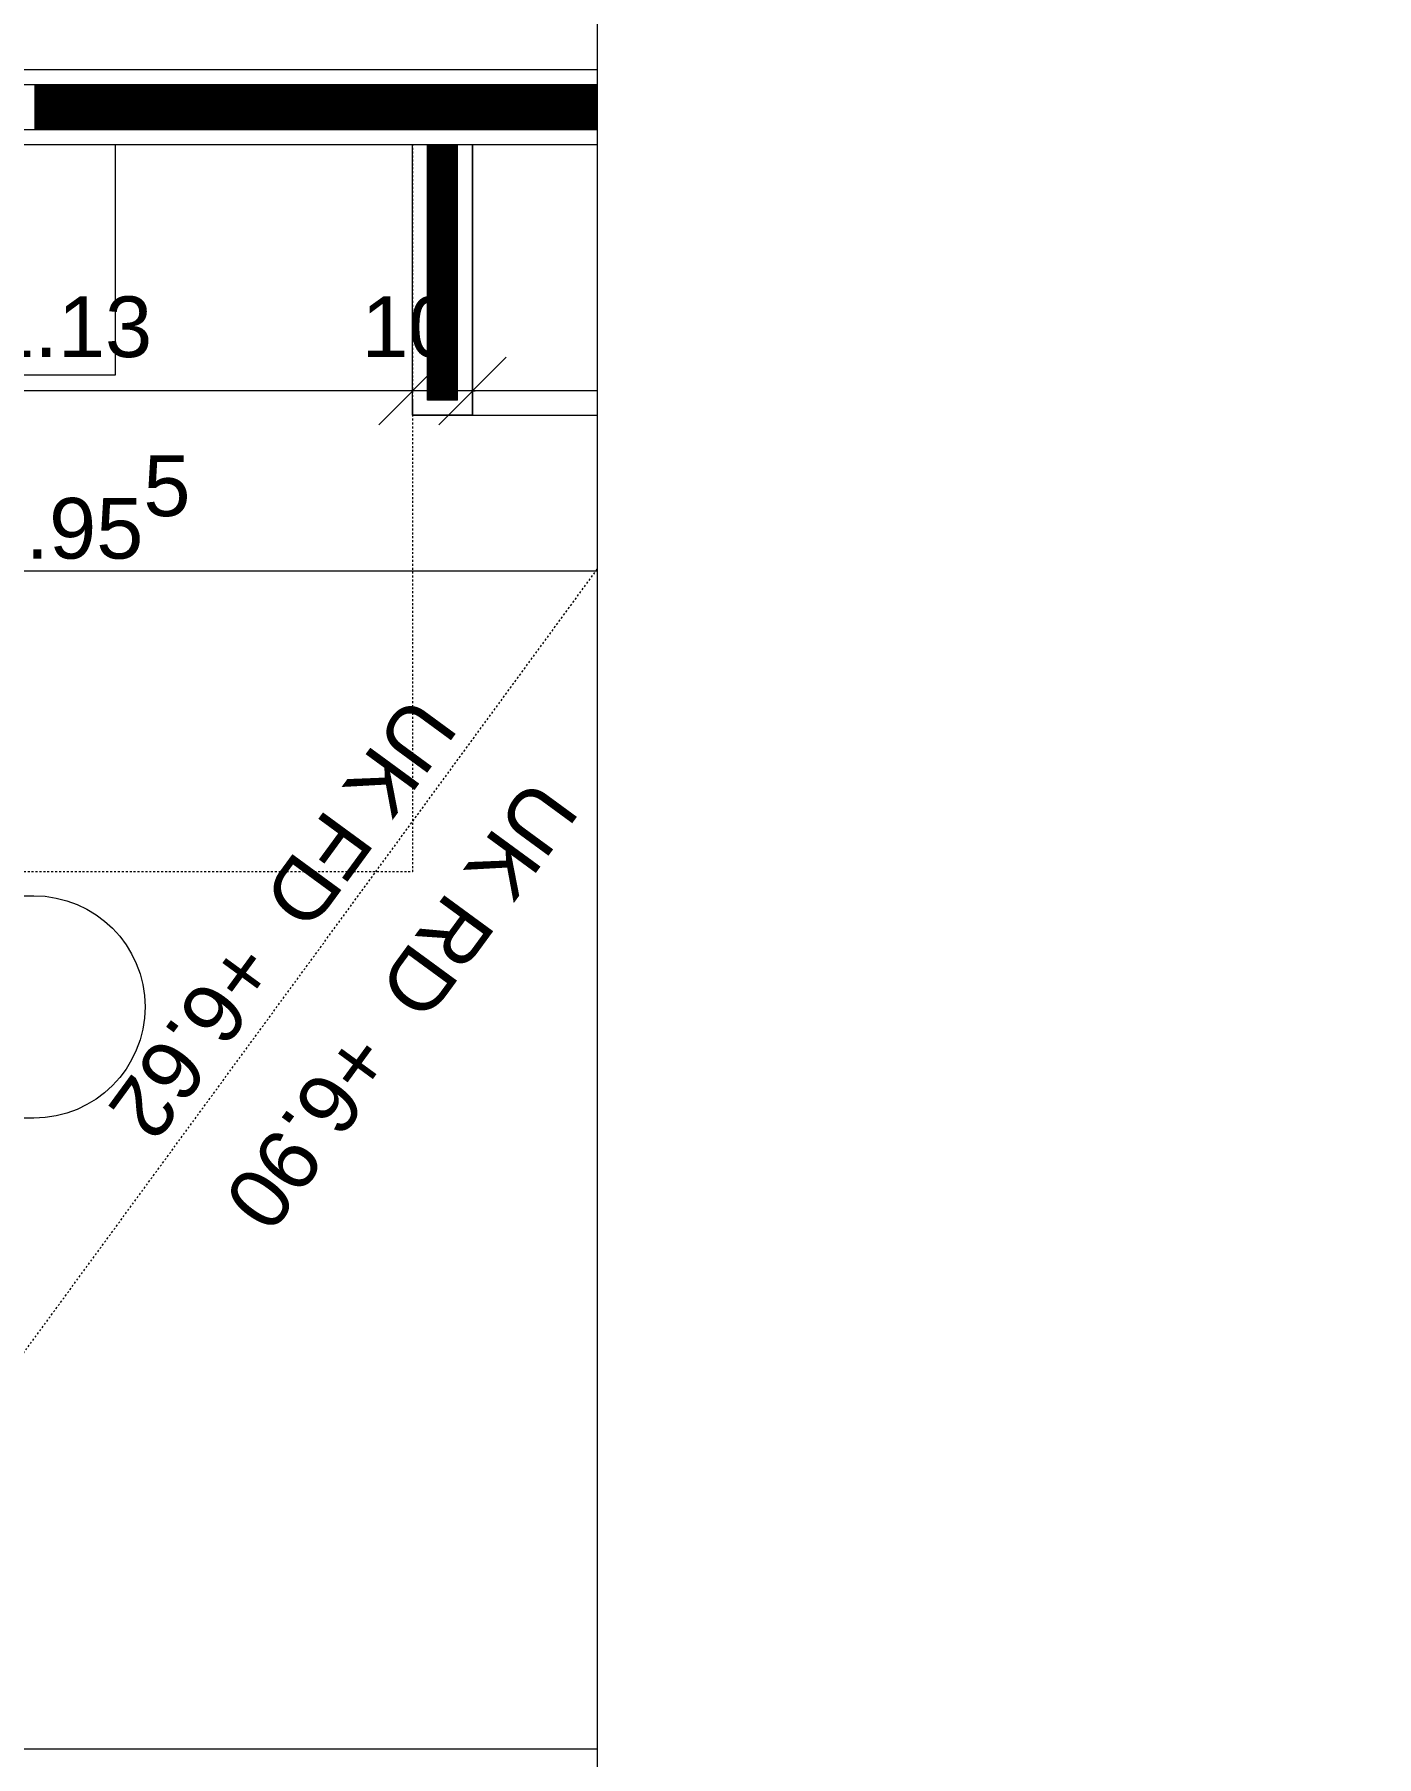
# Model space of a CAD drawing. Header units: metres. Extents: x -63 to 297, y -105 to 408.
# Drawn here: x 228.2 to 296.6, y 142.4 to 230.2 of the extents above; entities that cross this region are included whole.
import ezdxf

# ---------------------------------------------------------------- set-up
doc = ezdxf.new("R2010")
doc.units = ezdxf.units.M
doc.header["$LTSCALE"] = 0.00508
doc.header["$PDMODE"] = 1
doc.linetypes.add('gestrichelt-klein', pattern=[0.19685, 0.068898, -0.127953])
doc.linetypes.add('Ohne Titel-12', pattern=[1.041641, 0.625, -0.208282, 0.069427, -0.138931])
for name, color, linetype, lineweight in [('251_Sanitaerapparate', 7, 'Continuous', 5), ('271_Gipserarbeiten-allgemein', 7, 'Continuous', 18), ('273.1_Wandschraenke', 7, 'Continuous', 9), ('Linien-0.03', 7, 'Continuous', 5), ('Linien-0.10', 7, 'Continuous', 9), ('Linien-gestrichelt', 7, 'gestrichelt-klein', 5), ('Linien-stripu abgehängte Decke', 7, 'Ohne Titel-12', 13), ('Text-Raumstempel', 7, 'Continuous', 5)]:
    doc.layers.add(name, color=color, linetype=linetype, lineweight=lineweight)
for name, color, linetype, lineweight, true_color in [('271_Gipserarbeiten-LBW 10.0cm', 7, 'Continuous', 18, 0x6c00d2), ('271_Gipserarbeiten-LBW 12.5cm', 7, 'Continuous', 18, 0x117d81), ('Bemaßung-Leichtbau', 7, 'Continuous', 5, 0xb54400), ('Bemaßung-Rohbau', 7, 'Continuous', 5, 0x000000)]:
    doc.layers.add(name, color=color, linetype=linetype, lineweight=lineweight, true_color=true_color)
doc.styles.add('Arial', font='arial.ttf')
doc.dimstyles.new('vbk_50', dxfattribs={"dimtxt": 101.016365, "dimasz": 0.002245, "dimexe": 0.0015, "dimexo": 0.003, "dimgap": 0.0005, "dimtad": 1, "dimdec": 3, "dimzin": 3, "dimdsep": 46, "dimtxsty": 'Arial', "dimblk": 'VW_SLASH', "dimblk1": 'VW_SLASH', "dimblk2": 'VW_SLASH', "dimcen": 0, "dimdle": 0.002, "dimazin": 0, "dimtfac": 0.9, "dimtdec": 3, "dimtix": 1, "dimtmove": 0, "dimatfit": 0, "dimldrblk": 'DOT', "dimfxl": 0.005, "dimfxlon": 1, "dimfrac": 2, "dimtolj": 1, "dimtzin": 3, "dimarcsym": 0})

# ---------------------------------------------------------------- blocks, each defined once
blk = doc.blocks.new('VW_SLASH')
at = {"color": 0, "linetype": 'ByBlock', "lineweight": -2}
blk.add_line((0.5, 0), (-1, 0), dxfattribs=at)
at = {"color": 0, "lineweight": 20, "flags": 128}
blk.add_lwpolyline([(25, 25), (-25, -25)], dxfattribs=at)
blk = doc.blocks.new('*D243')
at = {"layer": 'Bemaßung-Rohbau', "color": 0, "lineweight": -2, "transparency": 16777216}
for p, q in [((190.158, 227.619), (180.208, 227.619)), ((182.504, 227.687), (182.504, 227.756)), ((182.504, 224.557), (182.504, 227.619)), ((190.158, 224.557), (180.208, 224.557)), ((182.504, 224.488), (182.504, 224.42))]:
    blk.add_line(p, q, dxfattribs=at)
at = {"layer": 'Defpoints', "color": 0, "transparency": 16777216}
for p in [(182.504, 227.619), (203.72, 227.619), (296.644, 224.557)]:
    blk.add_point(p, dxfattribs=at)
at = {"layer": 'Bemaßung-Rohbau', "color": 0, "lineweight": -2, "transparency": 16777216, "xscale": 0.06872848524861908, "yscale": 0.06872848524861908, "zscale": 0.06872848524861908}
for p, rotation in [((182.504, 227.619), 270), ((182.504, 224.557), 90)]:
    blk.add_blockref('VW_SLASH', p, dxfattribs=dict(at, rotation=rotation))
at = {"layer": 'Bemaßung-Rohbau', "color": 0, "transparency": 16777216, "insert": (177.48, 226.088), "char_height": 3.0928, "attachment_point": 5, "rotation": 90, "style": 'Arial'}
blk.add_mtext('\\A1;10', dxfattribs=at)
blk = doc.blocks.new('_DOT')
at = {"color": 0, "linetype": 'ByBlock', "lineweight": -2}
blk.add_line((-0.5, 0), (-1, 0), dxfattribs=at)
at = {"color": 0, "linetype": 'ByBlock', "const_width": 0.5}
blk.add_lwpolyline([(-0.25, 0, 1), (0.25, 0, 1)], format="xyb", close=True, dxfattribs=at)
blk = doc.blocks.new('*D244')
at = {"layer": 'Bemaßung-Rohbau', "color": 0, "lineweight": -2, "transparency": 16777216}
for p, q in [((182.504, 224.626), (182.504, 224.694)), ((190.158, 224.557), (180.208, 224.557)), ((182.504, 102.091), (182.504, 224.557)), ((190.158, 102.091), (180.208, 102.091)), ((182.504, 102.023), (182.504, 101.954))]:
    blk.add_line(p, q, dxfattribs=at)
at = {"layer": 'Defpoints', "color": 0, "transparency": 16777216}
for p in [(182.504, 224.557), (296.644, 224.557), (219.365, 102.091)]:
    blk.add_point(p, dxfattribs=at)
at = {"layer": 'Bemaßung-Rohbau', "color": 0, "lineweight": -2, "transparency": 16777216, "xscale": 0.06872848524861908, "yscale": 0.06872848524861908, "zscale": 0.06872848524861908}
for p, rotation in [((182.504, 224.557), 270), ((182.504, 102.091), 90)]:
    blk.add_blockref('VW_SLASH', p, dxfattribs=dict(at, rotation=rotation))
at = {"layer": 'Bemaßung-Rohbau', "color": 0, "transparency": 16777216, "insert": (179.254, 404.051), "char_height": 3.0928, "attachment_point": 5, "rotation": 90, "style": 'Arial'}
blk.add_mtext('\\A1;4.00', dxfattribs=at)
blk = doc.blocks.new('SAN_GR_Dusche')
at = {"layer": '251_Sanitaerapparate', "flags": 128}
for points in [[(0.285, 0), (0.635, 0), (0.635, -0.3835), (0.285, -0.3835)], [(0.1375, -0.2625), (0.1375, -0.1375), (0.2625, -0.1375), (0.2625, -0.2625)]]:
    blk.add_lwpolyline(points, close=True, dxfattribs=at)
at = {"layer": '251_Sanitaerapparate', "linetype": 'Continuous', "lineweight": 5}
blk.add_point((0, 0), dxfattribs=at)
at = {"layer": 'Linien-gestrichelt', "flags": 128}
blk.add_lwpolyline([(0, -1.21), (0, 0), (1.13, 0), (1.13, -1.21)], close=True, dxfattribs=at)
blk = doc.blocks.new('SAN_GR_WC-Rollstuhl')
at = {"layer": '251_Sanitaerapparate', "flags": 128}
blk.add_lwpolyline([(0, 0.185), (0.179, 0.185), (0.179, -0.185), (0, -0.185)], close=True, dxfattribs=at)
blk.add_lwpolyline([(0.179, 0.185), (0.4998, 0.185, -1), (0.4998, -0.185), (0.179, -0.185)], format="xyb", close=True, dxfattribs=at)
at = {"layer": '251_Sanitaerapparate'}
for p in [(0, 0.465), (0, 0), (0, -0.465)]:
    blk.add_point(p, dxfattribs=at)
blk = doc.blocks.new('*E263')
at = {"layer": 'Linien-0.03', "linetype": 'Continuous', "lineweight": 5}
h = blk.add_hatch(dxfattribs=at)
h.set_pattern_fill('DÄMMSTOFF 1MM', angle=-90, style=0, pattern_type=2)
h.set_pattern_definition([(0, (-78.1924, -138.21865), (3e-18, -0.05), [])])
h.paths.add_polyline_path([(170.074, 86.338), (171.605, 86.338), (171.605, 73.326), (170.074, 73.326)])
at = {"layer": '271_Gipserarbeiten-LBW 10.0cm'}
for p, q in [((169.309, 86.338, 0), (172.37, 86.338, 0)), ((169.309, 73.326, 0), (169.309, 86.338, 0)), ((172.37, 73.326, 0), (172.37, 86.338, 0)), ((169.309, 73.326, 0), (169.309, 72.561, 0)), ((172.37, 72.561, 0), (172.37, 73.326, 0)), ((169.309, 72.561, 0), (172.37, 72.561, 0))]:
    blk.add_line(p, q, dxfattribs=at)
at = {"layer": '271_Gipserarbeiten-LBW 12.5cm'}
for p, q in [((130.502, 90.165, 0), (178.744, 90.165, 0)), ((126.675, 86.338, 0), (178.744, 86.338, 0)), ((178.744, 4.592, 0), (130.962, 4.592, 0))]:
    blk.add_line(p, q, dxfattribs=at)
at = {"layer": '273.1_Wandschraenke'}
blk.add_line((169.309, 72.561, 0), (178.744, 72.561, 0), dxfattribs=at)
at = {"layer": 'Bemaßung-Leichtbau', "linetype": 'Continuous', "lineweight": 5}
blk.add_point((158.199, 4.592, 0), dxfattribs=at)
at = {"layer": 'Linien-0.03'}
for p, q in [((130.502, 90.165, 0), (178.744, 90.165, 0)), ((129.737, 89.4, 0), (178.744, 89.4, 0)), ((127.441, 87.104, 0), (178.744, 87.104, 0)), ((126.675, 86.338, 0), (178.744, 86.338, 0)), ((169.309, 72.561, 0), (169.309, 86.338, 0)), ((170.074, 73.326, 0), (170.074, 86.338, 0)), ((171.605, 73.326, 0), (171.605, 86.338, 0)), ((172.37, 72.561, 0), (172.37, 86.338, 0)), ((171.605, 73.326, 0), (170.074, 73.326, 0)), ((178.744, 4.592, 0), (130.962, 4.592, 0))]:
    blk.add_line(p, q, dxfattribs=at)
at = {"layer": 'Linien-0.03', "color": 7, "linetype": 'Continuous', "lineweight": 5}
for p, q in [((129.737, 89.4, 0), (178.744, 89.4, 0)), ((150.058, 89.4, 0), (150.058, 87.104, 0)), ((150.108, 89.4, 0), (150.108, 87.104, 0)), ((150.158, 89.4, 0), (150.158, 87.104, 0)), ((150.208, 89.4, 0), (150.208, 87.104, 0)), ((150.258, 89.4, 0), (150.258, 87.104, 0)), ((150.308, 89.4, 0), (150.308, 87.104, 0)), ((150.358, 89.4, 0), (150.358, 87.104, 0)), ((150.408, 89.4, 0), (150.408, 87.104, 0)), ((150.458, 89.4, 0), (150.458, 87.104, 0)), ((150.508, 89.4, 0), (150.508, 87.104, 0)), ((150.558, 89.4, 0), (150.558, 87.104, 0)), ((150.608, 89.4, 0), (150.608, 87.104, 0)), ((150.658, 89.4, 0), (150.658, 87.104, 0)), ((150.708, 89.4, 0), (150.708, 87.104, 0)), ((150.758, 89.4, 0), (150.758, 87.104, 0)), ((150.808, 89.4, 0), (150.808, 87.104, 0)), ((150.858, 89.4, 0), (150.858, 87.104, 0)), ((150.908, 89.4, 0), (150.908, 87.104, 0)), ((150.958, 89.4, 0), (150.958, 87.104, 0)), ((151.008, 89.4, 0), (151.008, 87.104, 0)), ((151.058, 89.4, 0), (151.058, 87.104, 0)), ((151.108, 89.4, 0), (151.108, 87.104, 0)), ((151.158, 89.4, 0), (151.158, 87.104, 0)), ((151.208, 89.4, 0), (151.208, 87.104, 0)), ((151.258, 89.4, 0), (151.258, 87.104, 0)), ((151.308, 89.4, 0), (151.308, 87.104, 0)), ((151.358, 89.4, 0), (151.358, 87.104, 0)), ((151.408, 89.4, 0), (151.408, 87.104, 0)), ((151.458, 89.4, 0), (151.458, 87.104, 0)), ((151.508, 89.4, 0), (151.508, 87.104, 0)), ((151.558, 89.4, 0), (151.558, 87.104, 0)), ((151.608, 89.4, 0), (151.608, 87.104, 0)), ((151.658, 89.4, 0), (151.658, 87.104, 0)), ((151.708, 89.4, 0), (151.708, 87.104, 0)), ((151.758, 89.4, 0), (151.758, 87.104, 0)), ((151.808, 89.4, 0), (151.808, 87.104, 0)), ((151.858, 89.4, 0), (151.858, 87.104, 0)), ((151.908, 89.4, 0), (151.908, 87.104, 0)), ((151.958, 89.4, 0), (151.958, 87.104, 0)), ((152.008, 89.4, 0), (152.008, 87.104, 0)), ((152.058, 89.4, 0), (152.058, 87.104, 0)), ((152.108, 89.4, 0), (152.108, 87.104, 0)), ((152.158, 89.4, 0), (152.158, 87.104, 0)), ((152.208, 89.4, 0), (152.208, 87.104, 0)), ((152.258, 89.4, 0), (152.258, 87.104, 0)), ((152.308, 89.4, 0), (152.308, 87.104, 0)), ((152.358, 89.4, 0), (152.358, 87.104, 0)), ((152.408, 89.4, 0), (152.408, 87.104, 0)), ((152.458, 89.4, 0), (152.458, 87.104, 0)), ((152.508, 89.4, 0), (152.508, 87.104, 0)), ((152.558, 89.4, 0), (152.558, 87.104, 0)), ((152.608, 89.4, 0), (152.608, 87.104, 0)), ((152.658, 89.4, 0), (152.658, 87.104, 0)), ((152.708, 89.4, 0), (152.708, 87.104, 0)), ((152.758, 89.4, 0), (152.758, 87.104, 0)), ((152.808, 89.4, 0), (152.808, 87.104, 0)), ((152.858, 89.4, 0), (152.858, 87.104, 0)), ((152.908, 89.4, 0), (152.908, 87.104, 0)), ((152.958, 89.4, 0), (152.958, 87.104, 0)), ((153.008, 89.4, 0), (153.008, 87.104, 0)), ((153.058, 89.4, 0), (153.058, 87.104, 0)), ((153.108, 89.4, 0), (153.108, 87.104, 0)), ((153.158, 89.4, 0), (153.158, 87.104, 0)), ((153.208, 89.4, 0), (153.208, 87.104, 0)), ((153.258, 89.4, 0), (153.258, 87.104, 0)), ((153.308, 89.4, 0), (153.308, 87.104, 0)), ((153.358, 89.4, 0), (153.358, 87.104, 0)), ((153.408, 89.4, 0), (153.408, 87.104, 0)), ((153.458, 89.4, 0), (153.458, 87.104, 0)), ((153.508, 89.4, 0), (153.508, 87.104, 0)), ((153.558, 89.4, 0), (153.558, 87.104, 0)), ((153.608, 89.4, 0), (153.608, 87.104, 0)), ((153.658, 89.4, 0), (153.658, 87.104, 0)), ((153.708, 89.4, 0), (153.708, 87.104, 0)), ((153.758, 89.4, 0), (153.758, 87.104, 0)), ((153.808, 89.4, 0), (153.808, 87.104, 0)), ((153.858, 89.4, 0), (153.858, 87.104, 0)), ((153.908, 89.4, 0), (153.908, 87.104, 0)), ((153.958, 89.4, 0), (153.958, 87.104, 0)), ((154.008, 89.4, 0), (154.008, 87.104, 0)), ((154.058, 89.4, 0), (154.058, 87.104, 0)), ((154.108, 89.4, 0), (154.108, 87.104, 0)), ((154.158, 89.4, 0), (154.158, 87.104, 0)), ((154.208, 89.4, 0), (154.208, 87.104, 0)), ((154.258, 89.4, 0), (154.258, 87.104, 0)), ((154.308, 89.4, 0), (154.308, 87.104, 0)), ((154.358, 89.4, 0), (154.358, 87.104, 0)), ((154.408, 89.4, 0), (154.408, 87.104, 0)), ((154.458, 89.4, 0), (154.458, 87.104, 0)), ((154.508, 89.4, 0), (154.508, 87.104, 0)), ((154.558, 89.4, 0), (154.558, 87.104, 0)), ((154.608, 89.4, 0), (154.608, 87.104, 0)), ((154.658, 89.4, 0), (154.658, 87.104, 0)), ((154.708, 89.4, 0), (154.708, 87.104, 0)), ((154.758, 89.4, 0), (154.758, 87.104, 0)), ((154.808, 89.4, 0), (154.808, 87.104, 0)), ((154.858, 89.4, 0), (154.858, 87.104, 0)), ((154.908, 89.4, 0), (154.908, 87.104, 0)), ((154.958, 89.4, 0), (154.958, 87.104, 0)), ((155.008, 89.4, 0), (155.008, 87.104, 0)), ((155.058, 89.4, 0), (155.058, 87.104, 0)), ((155.108, 89.4, 0), (155.108, 87.104, 0)), ((155.158, 89.4, 0), (155.158, 87.104, 0)), ((155.208, 89.4, 0), (155.208, 87.104, 0)), ((155.258, 89.4, 0), (155.258, 87.104, 0)), ((155.308, 89.4, 0), (155.308, 87.104, 0)), ((155.358, 89.4, 0), (155.358, 87.104, 0)), ((155.408, 89.4, 0), (155.408, 87.104, 0)), ((155.458, 89.4, 0), (155.458, 87.104, 0)), ((155.508, 89.4, 0), (155.508, 87.104, 0)), ((155.558, 89.4, 0), (155.558, 87.104, 0)), ((155.608, 89.4, 0), (155.608, 87.104, 0)), ((155.658, 89.4, 0), (155.658, 87.104, 0)), ((155.708, 89.4, 0), (155.708, 87.104, 0)), ((155.758, 89.4, 0), (155.758, 87.104, 0)), ((155.808, 89.4, 0), (155.808, 87.104, 0)), ((155.858, 89.4, 0), (155.858, 87.104, 0)), ((155.908, 89.4, 0), (155.908, 87.104, 0)), ((155.958, 89.4, 0), (155.958, 87.104, 0)), ((156.008, 89.4, 0), (156.008, 87.104, 0)), ((156.058, 89.4, 0), (156.058, 87.104, 0)), ((156.108, 89.4, 0), (156.108, 87.104, 0)), ((156.158, 89.4, 0), (156.158, 87.104, 0)), ((156.208, 89.4, 0), (156.208, 87.104, 0)), ((156.258, 89.4, 0), (156.258, 87.104, 0)), ((156.308, 89.4, 0), (156.308, 87.104, 0)), ((156.358, 89.4, 0), (156.358, 87.104, 0)), ((156.408, 89.4, 0), (156.408, 87.104, 0)), ((156.458, 89.4, 0), (156.458, 87.104, 0)), ((156.508, 89.4, 0), (156.508, 87.104, 0)), ((156.558, 89.4, 0), (156.558, 87.104, 0)), ((156.608, 89.4, 0), (156.608, 87.104, 0)), ((156.658, 89.4, 0), (156.658, 87.104, 0)), ((156.708, 89.4, 0), (156.708, 87.104, 0)), ((156.758, 89.4, 0), (156.758, 87.104, 0)), ((156.808, 89.4, 0), (156.808, 87.104, 0)), ((156.858, 89.4, 0), (156.858, 87.104, 0)), ((156.908, 89.4, 0), (156.908, 87.104, 0)), ((156.958, 89.4, 0), (156.958, 87.104, 0)), ((157.008, 89.4, 0), (157.008, 87.104, 0)), ((157.058, 89.4, 0), (157.058, 87.104, 0)), ((157.108, 89.4, 0), (157.108, 87.104, 0)), ((157.158, 89.4, 0), (157.158, 87.104, 0)), ((157.208, 89.4, 0), (157.208, 87.104, 0)), ((157.258, 89.4, 0), (157.258, 87.104, 0)), ((157.308, 89.4, 0), (157.308, 87.104, 0)), ((157.358, 89.4, 0), (157.358, 87.104, 0)), ((157.408, 89.4, 0), (157.408, 87.104, 0)), ((157.458, 89.4, 0), (157.458, 87.104, 0)), ((157.508, 89.4, 0), (157.508, 87.104, 0)), ((157.558, 89.4, 0), (157.558, 87.104, 0)), ((157.608, 89.4, 0), (157.608, 87.104, 0)), ((157.658, 89.4, 0), (157.658, 87.104, 0)), ((157.708, 89.4, 0), (157.708, 87.104, 0)), ((157.758, 89.4, 0), (157.758, 87.104, 0)), ((157.808, 89.4, 0), (157.808, 87.104, 0)), ((157.858, 89.4, 0), (157.858, 87.104, 0)), ((157.908, 89.4, 0), (157.908, 87.104, 0)), ((157.958, 89.4, 0), (157.958, 87.104, 0)), ((158.008, 89.4, 0), (158.008, 87.104, 0)), ((158.058, 89.4, 0), (158.058, 87.104, 0)), ((158.108, 89.4, 0), (158.108, 87.104, 0)), ((158.158, 89.4, 0), (158.158, 87.104, 0)), ((158.208, 89.4, 0), (158.208, 87.104, 0)), ((158.258, 89.4, 0), (158.258, 87.104, 0)), ((158.308, 89.4, 0), (158.308, 87.104, 0)), ((158.358, 89.4, 0), (158.358, 87.104, 0)), ((158.408, 89.4, 0), (158.408, 87.104, 0)), ((158.458, 89.4, 0), (158.458, 87.104, 0)), ((158.508, 89.4, 0), (158.508, 87.104, 0)), ((158.558, 89.4, 0), (158.558, 87.104, 0)), ((158.608, 89.4, 0), (158.608, 87.104, 0)), ((158.658, 89.4, 0), (158.658, 87.104, 0)), ((158.708, 89.4, 0), (158.708, 87.104, 0)), ((158.758, 89.4, 0), (158.758, 87.104, 0)), ((158.808, 89.4, 0), (158.808, 87.104, 0)), ((158.858, 89.4, 0), (158.858, 87.104, 0)), ((158.908, 89.4, 0), (158.908, 87.104, 0)), ((158.958, 89.4, 0), (158.958, 87.104, 0)), ((159.008, 89.4, 0), (159.008, 87.104, 0)), ((159.058, 89.4, 0), (159.058, 87.104, 0)), ((159.108, 89.4, 0), (159.108, 87.104, 0)), ((159.158, 89.4, 0), (159.158, 87.104, 0)), ((159.208, 89.4, 0), (159.208, 87.104, 0)), ((159.258, 89.4, 0), (159.258, 87.104, 0)), ((159.308, 89.4, 0), (159.308, 87.104, 0)), ((159.358, 89.4, 0), (159.358, 87.104, 0)), ((159.408, 89.4, 0), (159.408, 87.104, 0)), ((159.458, 89.4, 0), (159.458, 87.104, 0)), ((159.508, 89.4, 0), (159.508, 87.104, 0)), ((159.558, 89.4, 0), (159.558, 87.104, 0)), ((159.608, 89.4, 0), (159.608, 87.104, 0)), ((159.658, 89.4, 0), (159.658, 87.104, 0)), ((159.708, 89.4, 0), (159.708, 87.104, 0)), ((159.758, 89.4, 0), (159.758, 87.104, 0)), ((159.808, 89.4, 0), (159.808, 87.104, 0)), ((159.858, 89.4, 0), (159.858, 87.104, 0)), ((159.908, 89.4, 0), (159.908, 87.104, 0)), ((159.958, 89.4, 0), (159.958, 87.104, 0)), ((160.008, 89.4, 0), (160.008, 87.104, 0)), ((160.058, 89.4, 0), (160.058, 87.104, 0)), ((160.108, 89.4, 0), (160.108, 87.104, 0)), ((160.158, 89.4, 0), (160.158, 87.104, 0)), ((160.208, 89.4, 0), (160.208, 87.104, 0)), ((160.258, 89.4, 0), (160.258, 87.104, 0)), ((160.308, 89.4, 0), (160.308, 87.104, 0)), ((160.358, 89.4, 0), (160.358, 87.104, 0)), ((160.408, 89.4, 0), (160.408, 87.104, 0)), ((160.458, 89.4, 0), (160.458, 87.104, 0)), ((160.508, 89.4, 0), (160.508, 87.104, 0)), ((160.558, 89.4, 0), (160.558, 87.104, 0)), ((160.608, 89.4, 0), (160.608, 87.104, 0)), ((160.658, 89.4, 0), (160.658, 87.104, 0)), ((160.708, 89.4, 0), (160.708, 87.104, 0)), ((160.758, 89.4, 0), (160.758, 87.104, 0)), ((160.808, 89.4, 0), (160.808, 87.104, 0)), ((160.858, 89.4, 0), (160.858, 87.104, 0)), ((160.908, 89.4, 0), (160.908, 87.104, 0)), ((160.958, 89.4, 0), (160.958, 87.104, 0)), ((161.008, 89.4, 0), (161.008, 87.104, 0)), ((161.058, 89.4, 0), (161.058, 87.104, 0)), ((161.108, 89.4, 0), (161.108, 87.104, 0)), ((161.158, 89.4, 0), (161.158, 87.104, 0)), ((161.208, 89.4, 0), (161.208, 87.104, 0)), ((161.258, 89.4, 0), (161.258, 87.104, 0)), ((161.308, 89.4, 0), (161.308, 87.104, 0)), ((161.358, 89.4, 0), (161.358, 87.104, 0)), ((161.408, 89.4, 0), (161.408, 87.104, 0)), ((161.458, 89.4, 0), (161.458, 87.104, 0)), ((161.508, 89.4, 0), (161.508, 87.104, 0)), ((161.558, 89.4, 0), (161.558, 87.104, 0)), ((161.608, 89.4, 0), (161.608, 87.104, 0)), ((161.658, 89.4, 0), (161.658, 87.104, 0)), ((161.708, 89.4, 0), (161.708, 87.104, 0)), ((161.758, 89.4, 0), (161.758, 87.104, 0)), ((161.808, 89.4, 0), (161.808, 87.104, 0)), ((161.858, 89.4, 0), (161.858, 87.104, 0)), ((161.908, 89.4, 0), (161.908, 87.104, 0)), ((161.958, 89.4, 0), (161.958, 87.104, 0)), ((162.008, 89.4, 0), (162.008, 87.104, 0)), ((162.058, 89.4, 0), (162.058, 87.104, 0)), ((162.108, 89.4, 0), (162.108, 87.104, 0)), ((162.158, 89.4, 0), (162.158, 87.104, 0)), ((162.208, 89.4, 0), (162.208, 87.104, 0)), ((162.258, 89.4, 0), (162.258, 87.104, 0)), ((162.308, 89.4, 0), (162.308, 87.104, 0)), ((162.358, 89.4, 0), (162.358, 87.104, 0)), ((162.408, 89.4, 0), (162.408, 87.104, 0)), ((162.458, 89.4, 0), (162.458, 87.104, 0)), ((162.508, 89.4, 0), (162.508, 87.104, 0)), ((162.558, 89.4, 0), (162.558, 87.104, 0)), ((162.608, 89.4, 0), (162.608, 87.104, 0)), ((162.658, 89.4, 0), (162.658, 87.104, 0)), ((162.708, 89.4, 0), (162.708, 87.104, 0)), ((162.758, 89.4, 0), (162.758, 87.104, 0)), ((162.808, 89.4, 0), (162.808, 87.104, 0)), ((162.858, 89.4, 0), (162.858, 87.104, 0)), ((162.908, 89.4, 0), (162.908, 87.104, 0)), ((162.958, 89.4, 0), (162.958, 87.104, 0)), ((163.008, 89.4, 0), (163.008, 87.104, 0)), ((163.058, 89.4, 0), (163.058, 87.104, 0)), ((163.108, 89.4, 0), (163.108, 87.104, 0)), ((163.158, 89.4, 0), (163.158, 87.104, 0)), ((163.208, 89.4, 0), (163.208, 87.104, 0)), ((163.258, 89.4, 0), (163.258, 87.104, 0)), ((163.308, 89.4, 0), (163.308, 87.104, 0)), ((163.358, 89.4, 0), (163.358, 87.104, 0)), ((163.408, 89.4, 0), (163.408, 87.104, 0)), ((163.458, 89.4, 0), (163.458, 87.104, 0)), ((163.508, 89.4, 0), (163.508, 87.104, 0)), ((163.558, 89.4, 0), (163.558, 87.104, 0)), ((163.608, 89.4, 0), (163.608, 87.104, 0)), ((163.658, 89.4, 0), (163.658, 87.104, 0)), ((163.708, 89.4, 0), (163.708, 87.104, 0)), ((163.758, 89.4, 0), (163.758, 87.104, 0)), ((163.808, 89.4, 0), (163.808, 87.104, 0)), ((163.858, 89.4, 0), (163.858, 87.104, 0)), ((163.908, 89.4, 0), (163.908, 87.104, 0)), ((163.958, 89.4, 0), (163.958, 87.104, 0)), ((164.008, 89.4, 0), (164.008, 87.104, 0)), ((164.058, 89.4, 0), (164.058, 87.104, 0)), ((164.108, 89.4, 0), (164.108, 87.104, 0)), ((164.158, 89.4, 0), (164.158, 87.104, 0)), ((164.208, 89.4, 0), (164.208, 87.104, 0)), ((164.258, 89.4, 0), (164.258, 87.104, 0)), ((164.308, 89.4, 0), (164.308, 87.104, 0)), ((164.358, 89.4, 0), (164.358, 87.104, 0)), ((164.408, 89.4, 0), (164.408, 87.104, 0)), ((164.458, 89.4, 0), (164.458, 87.104, 0)), ((164.508, 89.4, 0), (164.508, 87.104, 0)), ((164.558, 89.4, 0), (164.558, 87.104, 0)), ((164.608, 89.4, 0), (164.608, 87.104, 0)), ((164.658, 89.4, 0), (164.658, 87.104, 0)), ((164.708, 89.4, 0), (164.708, 87.104, 0)), ((164.758, 89.4, 0), (164.758, 87.104, 0)), ((164.808, 89.4, 0), (164.808, 87.104, 0)), ((164.858, 89.4, 0), (164.858, 87.104, 0)), ((164.908, 89.4, 0), (164.908, 87.104, 0)), ((164.958, 89.4, 0), (164.958, 87.104, 0)), ((165.008, 89.4, 0), (165.008, 87.104, 0)), ((165.058, 89.4, 0), (165.058, 87.104, 0)), ((165.108, 89.4, 0), (165.108, 87.104, 0)), ((165.158, 89.4, 0), (165.158, 87.104, 0)), ((165.208, 89.4, 0), (165.208, 87.104, 0)), ((165.258, 89.4, 0), (165.258, 87.104, 0)), ((165.308, 89.4, 0), (165.308, 87.104, 0)), ((165.358, 89.4, 0), (165.358, 87.104, 0)), ((165.408, 89.4, 0), (165.408, 87.104, 0)), ((165.458, 89.4, 0), (165.458, 87.104, 0)), ((165.508, 89.4, 0), (165.508, 87.104, 0)), ((165.558, 89.4, 0), (165.558, 87.104, 0)), ((165.608, 89.4, 0), (165.608, 87.104, 0)), ((165.658, 89.4, 0), (165.658, 87.104, 0)), ((165.708, 89.4, 0), (165.708, 87.104, 0)), ((165.758, 89.4, 0), (165.758, 87.104, 0)), ((165.808, 89.4, 0), (165.808, 87.104, 0)), ((165.858, 89.4, 0), (165.858, 87.104, 0)), ((165.908, 89.4, 0), (165.908, 87.104, 0)), ((165.958, 89.4, 0), (165.958, 87.104, 0)), ((166.008, 89.4, 0), (166.008, 87.104, 0)), ((166.058, 89.4, 0), (166.058, 87.104, 0)), ((166.108, 89.4, 0), (166.108, 87.104, 0)), ((166.158, 89.4, 0), (166.158, 87.104, 0)), ((166.208, 89.4, 0), (166.208, 87.104, 0)), ((166.258, 89.4, 0), (166.258, 87.104, 0)), ((166.308, 89.4, 0), (166.308, 87.104, 0)), ((166.358, 89.4, 0), (166.358, 87.104, 0)), ((166.408, 89.4, 0), (166.408, 87.104, 0)), ((166.458, 89.4, 0), (166.458, 87.104, 0)), ((166.508, 89.4, 0), (166.508, 87.104, 0)), ((166.558, 89.4, 0), (166.558, 87.104, 0)), ((166.608, 89.4, 0), (166.608, 87.104, 0)), ((166.658, 89.4, 0), (166.658, 87.104, 0)), ((166.708, 89.4, 0), (166.708, 87.104, 0)), ((166.758, 89.4, 0), (166.758, 87.104, 0)), ((166.808, 89.4, 0), (166.808, 87.104, 0)), ((166.858, 89.4, 0), (166.858, 87.104, 0)), ((166.908, 89.4, 0), (166.908, 87.104, 0)), ((166.958, 89.4, 0), (166.958, 87.104, 0)), ((167.008, 89.4, 0), (167.008, 87.104, 0)), ((167.058, 89.4, 0), (167.058, 87.104, 0)), ((167.108, 89.4, 0), (167.108, 87.104, 0)), ((167.158, 89.4, 0), (167.158, 87.104, 0)), ((167.208, 89.4, 0), (167.208, 87.104, 0)), ((167.258, 89.4, 0), (167.258, 87.104, 0)), ((167.308, 89.4, 0), (167.308, 87.104, 0)), ((167.358, 89.4, 0), (167.358, 87.104, 0)), ((167.408, 89.4, 0), (167.408, 87.104, 0)), ((167.458, 89.4, 0), (167.458, 87.104, 0)), ((167.508, 89.4, 0), (167.508, 87.104, 0)), ((167.558, 89.4, 0), (167.558, 87.104, 0)), ((167.608, 89.4, 0), (167.608, 87.104, 0)), ((167.658, 89.4, 0), (167.658, 87.104, 0)), ((167.708, 89.4, 0), (167.708, 87.104, 0)), ((167.758, 89.4, 0), (167.758, 87.104, 0)), ((167.808, 89.4, 0), (167.808, 87.104, 0)), ((167.858, 89.4, 0), (167.858, 87.104, 0)), ((167.908, 89.4, 0), (167.908, 87.104, 0)), ((167.958, 89.4, 0), (167.958, 87.104, 0)), ((168.008, 89.4, 0), (168.008, 87.104, 0)), ((168.058, 89.4, 0), (168.058, 87.104, 0)), ((168.108, 89.4, 0), (168.108, 87.104, 0)), ((168.158, 89.4, 0), (168.158, 87.104, 0)), ((168.208, 89.4, 0), (168.208, 87.104, 0)), ((168.258, 89.4, 0), (168.258, 87.104, 0)), ((168.308, 89.4, 0), (168.308, 87.104, 0)), ((168.358, 89.4, 0), (168.358, 87.104, 0)), ((168.408, 89.4, 0), (168.408, 87.104, 0)), ((168.458, 89.4, 0), (168.458, 87.104, 0)), ((168.508, 89.4, 0), (168.508, 87.104, 0)), ((168.558, 89.4, 0), (168.558, 87.104, 0)), ((168.608, 89.4, 0), (168.608, 87.104, 0)), ((168.658, 89.4, 0), (168.658, 87.104, 0)), ((168.708, 89.4, 0), (168.708, 87.104, 0)), ((168.758, 89.4, 0), (168.758, 87.104, 0)), ((168.808, 89.4, 0), (168.808, 87.104, 0)), ((168.858, 89.4, 0), (168.858, 87.104, 0)), ((168.908, 89.4, 0), (168.908, 87.104, 0)), ((168.958, 89.4, 0), (168.958, 87.104, 0)), ((169.008, 89.4, 0), (169.008, 87.104, 0)), ((169.058, 89.4, 0), (169.058, 87.104, 0)), ((169.108, 89.4, 0), (169.108, 87.104, 0)), ((169.158, 89.4, 0), (169.158, 87.104, 0)), ((169.208, 89.4, 0), (169.208, 87.104, 0)), ((169.258, 89.4, 0), (169.258, 87.104, 0)), ((169.308, 89.4, 0), (169.308, 87.104, 0)), ((169.358, 89.4, 0), (169.358, 87.104, 0)), ((169.408, 89.4, 0), (169.408, 87.104, 0)), ((169.458, 89.4, 0), (169.458, 87.104, 0)), ((169.508, 89.4, 0), (169.508, 87.104, 0)), ((169.558, 89.4, 0), (169.558, 87.104, 0)), ((169.608, 89.4, 0), (169.608, 87.104, 0)), ((169.658, 89.4, 0), (169.658, 87.104, 0)), ((169.708, 89.4, 0), (169.708, 87.104, 0)), ((169.758, 89.4, 0), (169.758, 87.104, 0)), ((169.808, 89.4, 0), (169.808, 87.104, 0)), ((169.858, 89.4, 0), (169.858, 87.104, 0)), ((169.908, 89.4, 0), (169.908, 87.104, 0)), ((169.958, 89.4, 0), (169.958, 87.104, 0)), ((170.008, 89.4, 0), (170.008, 87.104, 0)), ((170.058, 89.4, 0), (170.058, 87.104, 0)), ((170.108, 89.4, 0), (170.108, 87.104, 0)), ((170.158, 89.4, 0), (170.158, 87.104, 0)), ((170.208, 89.4, 0), (170.208, 87.104, 0)), ((170.258, 89.4, 0), (170.258, 87.104, 0)), ((170.308, 89.4, 0), (170.308, 87.104, 0)), ((170.358, 89.4, 0), (170.358, 87.104, 0)), ((170.408, 89.4, 0), (170.408, 87.104, 0)), ((170.458, 89.4, 0), (170.458, 87.104, 0)), ((170.508, 89.4, 0), (170.508, 87.104, 0)), ((170.558, 89.4, 0), (170.558, 87.104, 0)), ((170.608, 89.4, 0), (170.608, 87.104, 0)), ((170.658, 89.4, 0), (170.658, 87.104, 0)), ((170.708, 89.4, 0), (170.708, 87.104, 0)), ((170.758, 89.4, 0), (170.758, 87.104, 0)), ((170.808, 89.4, 0), (170.808, 87.104, 0)), ((170.858, 89.4, 0), (170.858, 87.104, 0)), ((170.908, 89.4, 0), (170.908, 87.104, 0)), ((170.958, 89.4, 0), (170.958, 87.104, 0)), ((171.008, 89.4, 0), (171.008, 87.104, 0)), ((171.058, 89.4, 0), (171.058, 87.104, 0)), ((171.108, 89.4, 0), (171.108, 87.104, 0)), ((171.158, 89.4, 0), (171.158, 87.104, 0)), ((171.208, 89.4, 0), (171.208, 87.104, 0)), ((171.258, 89.4, 0), (171.258, 87.104, 0)), ((171.308, 89.4, 0), (171.308, 87.104, 0)), ((171.358, 89.4, 0), (171.358, 87.104, 0)), ((171.408, 89.4, 0), (171.408, 87.104, 0)), ((171.458, 89.4, 0), (171.458, 87.104, 0)), ((171.508, 89.4, 0), (171.508, 87.104, 0)), ((171.558, 89.4, 0), (171.558, 87.104, 0)), ((171.608, 89.4, 0), (171.608, 87.104, 0)), ((171.658, 89.4, 0), (171.658, 87.104, 0)), ((171.708, 89.4, 0), (171.708, 87.104, 0)), ((171.758, 89.4, 0), (171.758, 87.104, 0)), ((171.808, 89.4, 0), (171.808, 87.104, 0)), ((171.858, 89.4, 0), (171.858, 87.104, 0)), ((171.908, 89.4, 0), (171.908, 87.104, 0)), ((171.958, 89.4, 0), (171.958, 87.104, 0)), ((172.008, 89.4, 0), (172.008, 87.104, 0)), ((172.058, 89.4, 0), (172.058, 87.104, 0)), ((172.108, 89.4, 0), (172.108, 87.104, 0)), ((172.158, 89.4, 0), (172.158, 87.104, 0)), ((172.208, 89.4, 0), (172.208, 87.104, 0)), ((172.258, 89.4, 0), (172.258, 87.104, 0)), ((172.308, 89.4, 0), (172.308, 87.104, 0)), ((172.358, 89.4, 0), (172.358, 87.104, 0)), ((172.408, 89.4, 0), (172.408, 87.104, 0)), ((172.458, 89.4, 0), (172.458, 87.104, 0)), ((172.508, 89.4, 0), (172.508, 87.104, 0)), ((172.558, 89.4, 0), (172.558, 87.104, 0)), ((172.608, 89.4, 0), (172.608, 87.104, 0)), ((172.658, 89.4, 0), (172.658, 87.104, 0)), ((172.708, 89.4, 0), (172.708, 87.104, 0)), ((172.758, 89.4, 0), (172.758, 87.104, 0)), ((172.808, 89.4, 0), (172.808, 87.104, 0)), ((172.858, 89.4, 0), (172.858, 87.104, 0)), ((172.908, 89.4, 0), (172.908, 87.104, 0)), ((172.958, 89.4, 0), (172.958, 87.104, 0)), ((173.008, 89.4, 0), (173.008, 87.104, 0)), ((173.058, 89.4, 0), (173.058, 87.104, 0)), ((173.108, 89.4, 0), (173.108, 87.104, 0)), ((173.158, 89.4, 0), (173.158, 87.104, 0)), ((173.208, 89.4, 0), (173.208, 87.104, 0)), ((173.258, 89.4, 0), (173.258, 87.104, 0)), ((173.308, 89.4, 0), (173.308, 87.104, 0)), ((173.358, 89.4, 0), (173.358, 87.104, 0)), ((173.408, 89.4, 0), (173.408, 87.104, 0)), ((173.458, 89.4, 0), (173.458, 87.104, 0)), ((173.508, 89.4, 0), (173.508, 87.104, 0)), ((173.558, 89.4, 0), (173.558, 87.104, 0)), ((173.608, 89.4, 0), (173.608, 87.104, 0)), ((173.658, 89.4, 0), (173.658, 87.104, 0)), ((173.708, 89.4, 0), (173.708, 87.104, 0)), ((173.758, 89.4, 0), (173.758, 87.104, 0)), ((173.808, 89.4, 0), (173.808, 87.104, 0)), ((173.858, 89.4, 0), (173.858, 87.104, 0)), ((173.908, 89.4, 0), (173.908, 87.104, 0)), ((173.958, 89.4, 0), (173.958, 87.104, 0)), ((174.008, 89.4, 0), (174.008, 87.104, 0)), ((174.058, 89.4, 0), (174.058, 87.104, 0)), ((174.108, 89.4, 0), (174.108, 87.104, 0)), ((174.158, 89.4, 0), (174.158, 87.104, 0)), ((174.208, 89.4, 0), (174.208, 87.104, 0)), ((174.258, 89.4, 0), (174.258, 87.104, 0)), ((174.308, 89.4, 0), (174.308, 87.104, 0)), ((174.358, 89.4, 0), (174.358, 87.104, 0)), ((174.408, 89.4, 0), (174.408, 87.104, 0)), ((174.458, 89.4, 0), (174.458, 87.104, 0)), ((174.508, 89.4, 0), (174.508, 87.104, 0)), ((174.558, 89.4, 0), (174.558, 87.104, 0)), ((174.608, 89.4, 0), (174.608, 87.104, 0)), ((174.658, 89.4, 0), (174.658, 87.104, 0)), ((174.708, 89.4, 0), (174.708, 87.104, 0)), ((174.758, 89.4, 0), (174.758, 87.104, 0)), ((174.808, 89.4, 0), (174.808, 87.104, 0)), ((174.858, 89.4, 0), (174.858, 87.104, 0)), ((174.908, 89.4, 0), (174.908, 87.104, 0)), ((174.958, 89.4, 0), (174.958, 87.104, 0)), ((175.008, 89.4, 0), (175.008, 87.104, 0)), ((175.058, 89.4, 0), (175.058, 87.104, 0)), ((175.108, 89.4, 0), (175.108, 87.104, 0)), ((175.158, 89.4, 0), (175.158, 87.104, 0)), ((175.208, 89.4, 0), (175.208, 87.104, 0)), ((175.258, 89.4, 0), (175.258, 87.104, 0)), ((175.308, 89.4, 0), (175.308, 87.104, 0)), ((175.358, 89.4, 0), (175.358, 87.104, 0)), ((175.408, 89.4, 0), (175.408, 87.104, 0)), ((175.458, 89.4, 0), (175.458, 87.104, 0)), ((175.508, 89.4, 0), (175.508, 87.104, 0)), ((175.558, 89.4, 0), (175.558, 87.104, 0)), ((175.608, 89.4, 0), (175.608, 87.104, 0)), ((175.658, 89.4, 0), (175.658, 87.104, 0)), ((175.708, 89.4, 0), (175.708, 87.104, 0)), ((175.758, 89.4, 0), (175.758, 87.104, 0)), ((175.808, 89.4, 0), (175.808, 87.104, 0)), ((175.858, 89.4, 0), (175.858, 87.104, 0)), ((175.908, 89.4, 0), (175.908, 87.104, 0)), ((175.958, 89.4, 0), (175.958, 87.104, 0)), ((176.008, 89.4, 0), (176.008, 87.104, 0)), ((176.058, 89.4, 0), (176.058, 87.104, 0)), ((176.108, 89.4, 0), (176.108, 87.104, 0)), ((176.158, 89.4, 0), (176.158, 87.104, 0)), ((176.208, 89.4, 0), (176.208, 87.104, 0)), ((176.258, 89.4, 0), (176.258, 87.104, 0)), ((176.308, 89.4, 0), (176.308, 87.104, 0)), ((176.358, 89.4, 0), (176.358, 87.104, 0)), ((176.408, 89.4, 0), (176.408, 87.104, 0)), ((176.458, 89.4, 0), (176.458, 87.104, 0)), ((176.508, 89.4, 0), (176.508, 87.104, 0)), ((176.558, 89.4, 0), (176.558, 87.104, 0)), ((176.608, 89.4, 0), (176.608, 87.104, 0)), ((176.658, 89.4, 0), (176.658, 87.104, 0)), ((176.708, 89.4, 0), (176.708, 87.104, 0)), ((176.758, 89.4, 0), (176.758, 87.104, 0)), ((176.808, 89.4, 0), (176.808, 87.104, 0)), ((176.858, 89.4, 0), (176.858, 87.104, 0)), ((176.908, 89.4, 0), (176.908, 87.104, 0)), ((176.958, 89.4, 0), (176.958, 87.104, 0)), ((177.008, 89.4, 0), (177.008, 87.104, 0)), ((177.058, 89.4, 0), (177.058, 87.104, 0)), ((177.108, 89.4, 0), (177.108, 87.104, 0)), ((177.158, 89.4, 0), (177.158, 87.104, 0)), ((177.208, 89.4, 0), (177.208, 87.104, 0)), ((177.258, 89.4, 0), (177.258, 87.104, 0)), ((177.308, 89.4, 0), (177.308, 87.104, 0)), ((177.358, 89.4, 0), (177.358, 87.104, 0)), ((177.408, 89.4, 0), (177.408, 87.104, 0)), ((177.458, 89.4, 0), (177.458, 87.104, 0)), ((177.508, 89.4, 0), (177.508, 87.104, 0)), ((177.558, 89.4, 0), (177.558, 87.104, 0)), ((177.608, 89.4, 0), (177.608, 87.104, 0)), ((177.658, 89.4, 0), (177.658, 87.104, 0)), ((177.708, 89.4, 0), (177.708, 87.104, 0)), ((177.758, 89.4, 0), (177.758, 87.104, 0)), ((177.808, 89.4, 0), (177.808, 87.104, 0)), ((177.858, 89.4, 0), (177.858, 87.104, 0)), ((177.908, 89.4, 0), (177.908, 87.104, 0)), ((177.958, 89.4, 0), (177.958, 87.104, 0)), ((178.008, 89.4, 0), (178.008, 87.104, 0)), ((178.058, 89.4, 0), (178.058, 87.104, 0)), ((178.108, 89.4, 0), (178.108, 87.104, 0)), ((178.158, 89.4, 0), (178.158, 87.104, 0)), ((178.208, 89.4, 0), (178.208, 87.104, 0)), ((178.258, 89.4, 0), (178.258, 87.104, 0)), ((178.308, 89.4, 0), (178.308, 87.104, 0)), ((178.358, 89.4, 0), (178.358, 87.104, 0)), ((178.408, 89.4, 0), (178.408, 87.104, 0)), ((178.458, 89.4, 0), (178.458, 87.104, 0)), ((178.508, 89.4, 0), (178.508, 87.104, 0)), ((178.558, 89.4, 0), (178.558, 87.104, 0)), ((178.608, 89.4, 0), (178.608, 87.104, 0)), ((178.658, 89.4, 0), (178.658, 87.104, 0)), ((178.708, 89.4, 0), (178.708, 87.104, 0)), ((127.441, 87.104, 0), (178.744, 87.104, 0)), ((170.074, 73.326, 0), (170.074, 86.338, 0)), ((171.605, 73.326, 0), (171.605, 86.338, 0))]:
    blk.add_line(p, q, dxfattribs=at)
at = {"layer": 'Linien-0.10', "flags": 128}
blk.add_lwpolyline([(169.309, 86.338), (172.37, 86.338), (172.37, 72.561), (169.309, 72.561)], close=True, dxfattribs=at)
at = {"layer": '251_Sanitaerapparate', "color": 7, "xscale": 30.61642184477572, "yscale": 30.61642184477572, "zscale": 30.61642184477572}
for name, p in [('SAN_GR_Dusche', (134.712, 86.338, 0)), ('SAN_GR_WC-Rollstuhl', (134.712, 42.404, 0))]:
    blk.add_blockref(name, p, dxfattribs=at)
blk = doc.blocks.new('*D353')
at = {"layer": 'Bemaßung-Leichtbau', "color": 0, "lineweight": -2, "transparency": 16777216}
for p, q in [((212.905, 212.157), (212.905, 211.958)), ((247.432, 212.004), (212.973, 212.004)), ((247.501, 212.157), (247.501, 211.958))]:
    blk.add_line(p, q, dxfattribs=at)
at = {"layer": 'Defpoints', "color": 0, "transparency": 16777216}
for p in [(212.905, 224.557), (247.501, 224.557), (212.905, 212.004)]:
    blk.add_point(p, dxfattribs=at)
at = {"layer": 'Bemaßung-Leichtbau', "color": 0, "lineweight": -2, "transparency": 16777216, "xscale": 0.06872848524861908, "yscale": 0.06872848524861908, "zscale": 0.06872848524861908}
for p, rotation in [((212.905, 212.004), 179.9999999999999), ((247.501, 212.004), 359.9999999999999)]:
    blk.add_blockref('VW_SLASH', p, dxfattribs=dict(at, rotation=rotation))
at = {"layer": 'Bemaßung-Leichtbau', "color": 0, "transparency": 16777216, "insert": (230.03, 215.254), "char_height": 3.0928, "attachment_point": 5, "style": 'Arial'}
blk.add_mtext('\\A1;1.13', dxfattribs=at)
blk = doc.blocks.new('*D354')
at = {"layer": 'Bemaßung-Leichtbau', "color": 0, "lineweight": -2, "transparency": 16777216}
for p, q in [((247.432, 212.004), (247.364, 212.004)), ((247.501, 212.157), (247.501, 211.958)), ((250.563, 212.004), (247.501, 212.004)), ((250.563, 212.157), (250.563, 211.958)), ((250.632, 212.004), (250.7, 212.004))]:
    blk.add_line(p, q, dxfattribs=at)
at = {"layer": 'Defpoints', "color": 0, "transparency": 16777216}
for p in [(247.501, 224.557), (250.563, 224.557), (247.501, 212.004)]:
    blk.add_point(p, dxfattribs=at)
at = {"layer": 'Bemaßung-Leichtbau', "color": 0, "lineweight": -2, "transparency": 16777216, "xscale": 0.06872848524861908, "yscale": 0.06872848524861908, "zscale": 0.06872848524861908}
blk.add_blockref('VW_SLASH', (247.501, 212.004), dxfattribs=at)
at = {"layer": 'Bemaßung-Leichtbau', "color": 0, "lineweight": -2, "transparency": 16777216, "xscale": 0.06872848524861908, "yscale": 0.06872848524861908, "zscale": 0.06872848524861908, "rotation": 180}
blk.add_blockref('VW_SLASH', (250.563, 212.004), dxfattribs=at)
at = {"layer": 'Bemaßung-Leichtbau', "color": 0, "transparency": 16777216, "insert": (247.302, 215.254), "char_height": 3.0928, "attachment_point": 5, "style": 'Arial'}
blk.add_mtext('\\A1;10', dxfattribs=at)
blk = doc.blocks.new('TEX_Kote Decke_1OG')
at = {"layer": '271_Gipserarbeiten-allgemein', "linetype": 'Continuous', "lineweight": 5}
for p in [(-0.7, 0), (0, 0), (0.7, 0)]:
    blk.add_point(p, dxfattribs=at)
at = {"layer": 'Text-Raumstempel', "insert": (0, 0.0427), "char_height": 0.101016, "attachment_point": 5, "line_spacing_factor": 1.451612, "style": 'Arial'}
blk.add_mtext('UK RD  +6.90\\PUK FD  +6.62', dxfattribs=at)
blk = doc.blocks.new('*E410')
at = {"layer": 'Linien-stripu abgehängte Decke'}
blk.add_line((76.868, 0), (120.9, 60.135), dxfattribs=at)
at = {"layer": 'Linien-0.03', "color": 7, "xscale": 30.61642184477571, "yscale": 30.61642184477571, "zscale": 30.61642184477571, "rotation": 233.79}
blk.add_blockref('TEX_Kote Decke_1OG', (106.796, 40.873), dxfattribs=at)
blk = doc.blocks.new('*E374')
at = {"layer": 'Bemaßung-Leichtbau'}
for p, q in [((174.0889, 229.5046), (174.0889, 229.3056)), ((180.4623, 229.3515), (174.1576, 229.3515)), ((180.4623, 220.1666), (136.511, 220.1666))]:
    blk.add_line(p, q, dxfattribs=at)
at = {"layer": 'Bemaßung-Leichtbau', "xscale": 0.06872848524861908, "yscale": 0.06872848524861908, "zscale": 0.06872848524861908, "rotation": 180.0000000000001}
blk.add_blockref('VW_SLASH', (174.0889, 229.3515), dxfattribs=at)
at = {"layer": 'Bemaßung-Leichtbau', "insert": (154.3072, 223.4162), "char_height": 3.09276, "attachment_point": 5, "style": 'Arial'}
blk.add_mtext('\\A1;1.95\\S5^ ;', dxfattribs=at)
at = {"layer": 'Bemaßung-Leichtbau'}
for base, p1, p2, text, override, picture, middle in [((136.4307, 229.3515), (171.0272, 241.9042), (136.4307, 241.9042), '1.13', {"dimscale": 30.616422, "dimtxt": 0.101016, "dimgap": 0.025, "dimlfac": 0.032662, "dimpost": '<>', "dimtxsty": 'Arial', "dimtmove": 2}, '*D353', (153.5559, 232.6011)), ((171.0272, 229.3515), (174.0889, 241.9042), (171.0272, 241.9042), '10', {"dimscale": 30.616422, "dimtxt": 0.101016, "dimgap": 0.025, "dimlfac": 0.032662, "dimpost": '<>', "dimtxsty": 'Arial', "dimtix": 0, "dimtmove": 2}, '*D354', (170.8276, 232.6011))]:
    dim = blk.add_linear_dim(base=base, p1=p1, p2=p2, angle=180, text=text, dimstyle='vbk_50', override=override, dxfattribs=at)
    dim.commit()
    dim.dimension.update_dxf_attribs({"geometry": picture, "text_midpoint": middle, "dimtype": 161, "insert": (-76.474, 17.3473)})

msp = doc.modelspace()

# ---------------------------------------------------------------- linework, layer by layer
at = {"layer": 'Linien-0.03', "linetype": 'Continuous'}
msp.add_lwpolyline([(31.3575, -58.8574), (256.9364, -58.8574), (256.9364, 259.337), (31.3575, 259.337)], close=True, dxfattribs=at)

# ---------------------------------------------------------------- block references
at = {"layer": '271_Gipserarbeiten-allgemein', "color": 7}
msp.add_blockref('*E263', (78.1924, 138.2186, 0), dxfattribs=at)
at = {"layer": 'Bemaßung-Leichtbau', "color": 7}
msp.add_blockref('*E374', (76.474, -17.3473), dxfattribs=at)
at = {"layer": 'Linien-0.03', "color": 7}
msp.add_blockref('*E410', (136.0365, 142.8111), dxfattribs=at)

# ---------------------------------------------------------------- dimensions: what is measured, and where the dimension line sits
at = {"layer": 'Bemaßung-Rohbau'}
dim = msp.add_linear_dim(base=(182.5038, 224.557), p1=(219.3647, 102.0913), p2=(296.6438, 224.557), angle=270, text='4.00', dimstyle='vbk_50', override={"dimscale": 30.616422, "dimtxt": 0.101016, "dimexe": 0.075, "dimgap": 0.025, "dimlfac": 0.032662, "dimpost": '<>', "dimtxsty": 'Arial', "dimdle": 0.1, "dimtix": 0, "dimtmove": 2, "dimfxl": 0.25}, dxfattribs=at)
dim.commit()
dim.dimension.update_dxf_attribs({"geometry": '*D244', "text_midpoint": (179.2542, 404.0512), "dimtype": 160})
dim = msp.add_linear_dim(base=(182.5038, 227.6186), p1=(296.6438, 224.557), p2=(203.7197, 227.6186), angle=270, text='10', dimstyle='vbk_50', override={"dimscale": 30.616422, "dimtxt": 0.101016, "dimexe": 0.075, "dimgap": 0.025, "dimlfac": 0.032662, "dimpost": '<>', "dimtxsty": 'Arial', "dimdle": 0.1, "dimtix": 0, "dimtmove": 2, "dimfxl": 0.25}, dxfattribs=at)
dim.commit()
dim.dimension.update_dxf_attribs({"geometry": '*D243', "text_midpoint": (177.4804, 226.0878)})

doc.saveas('drawing.dxf')
